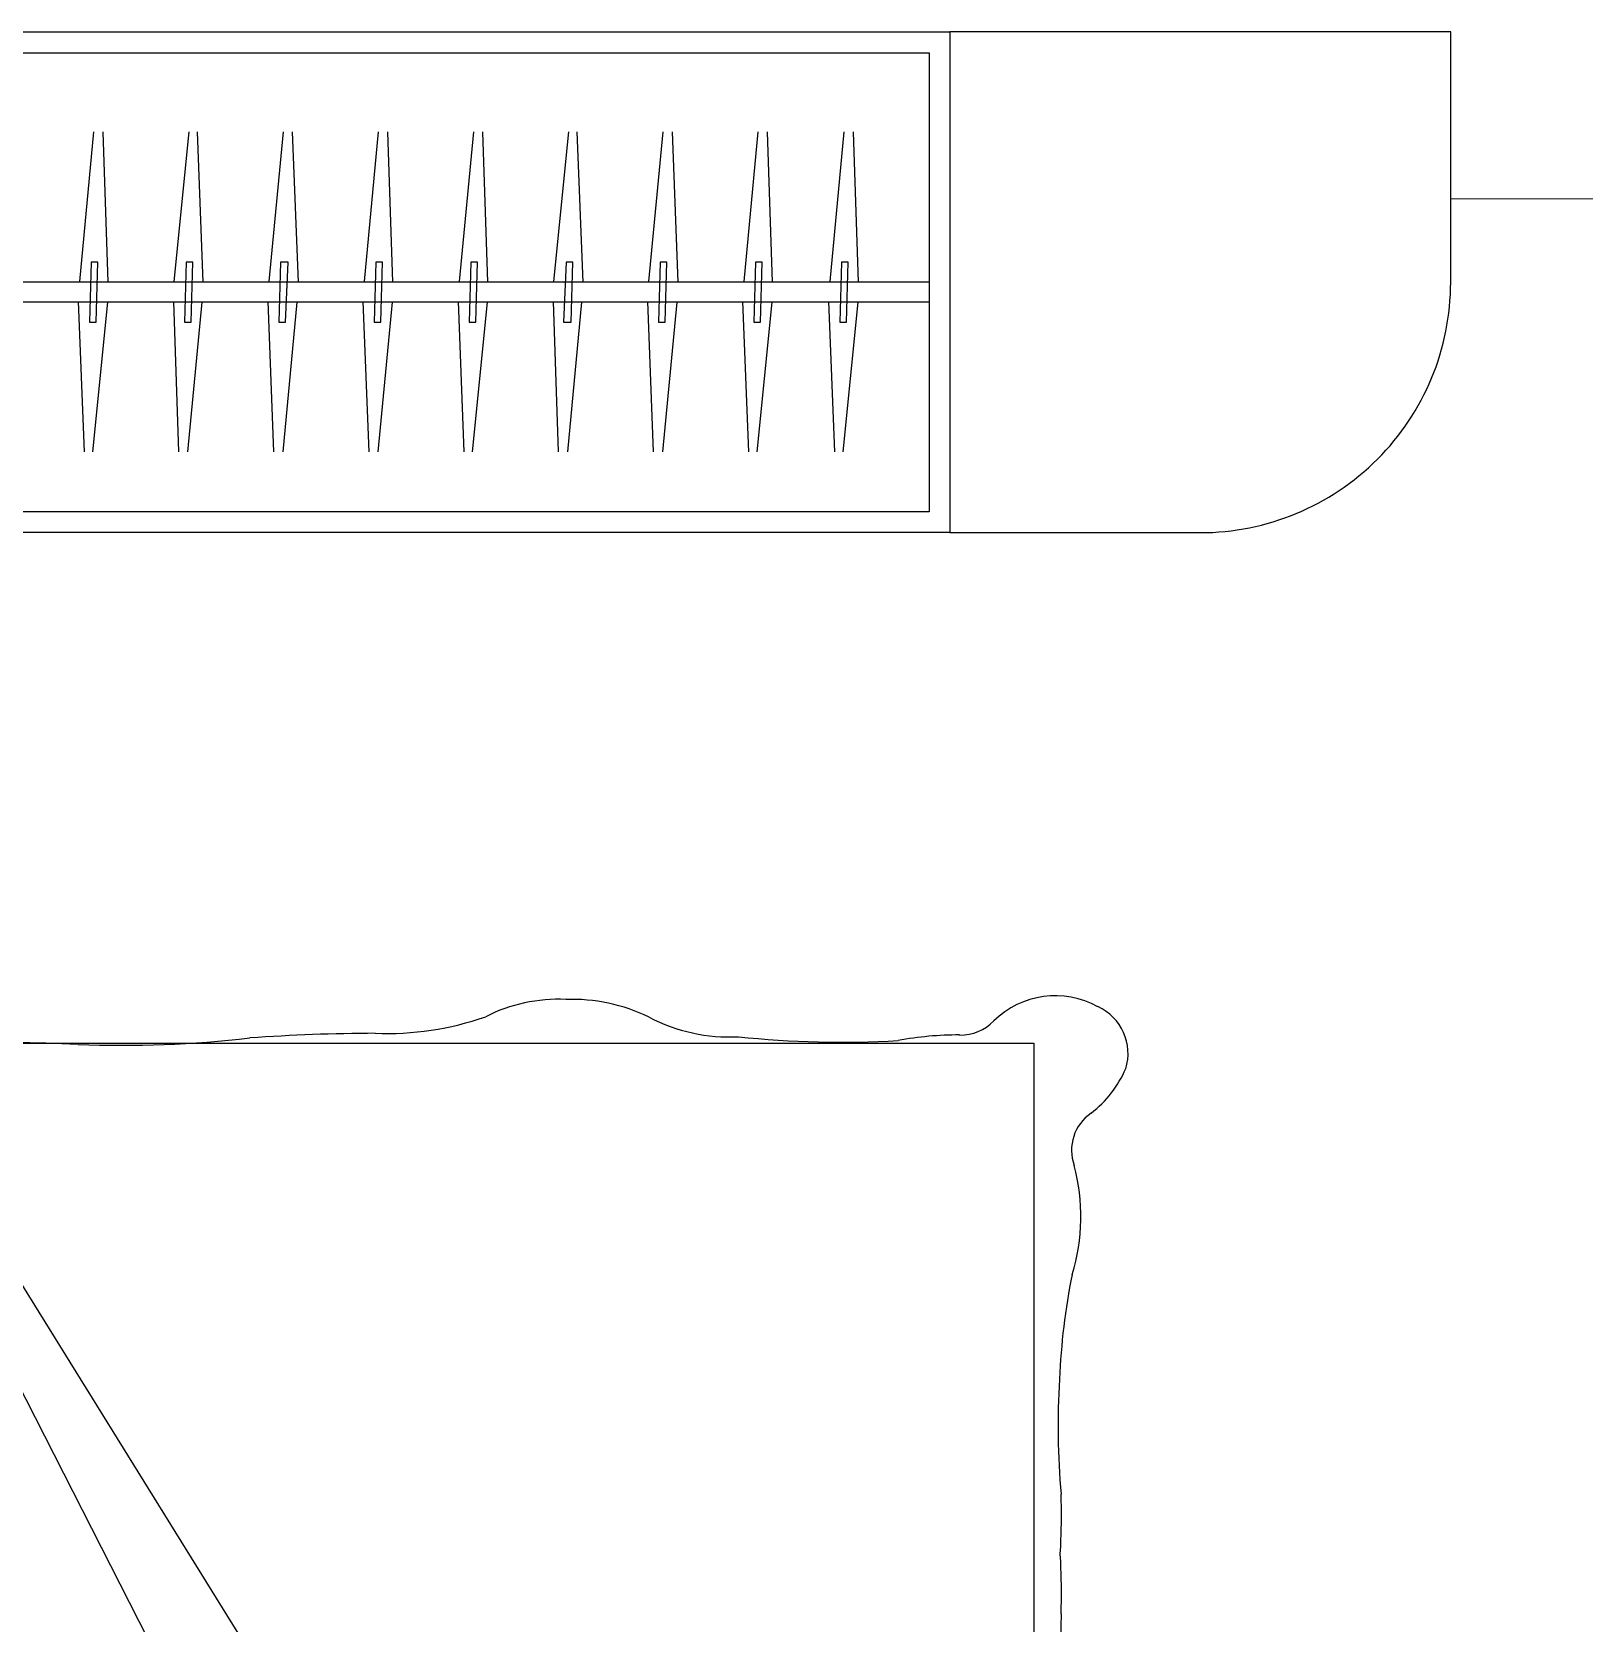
# Model space of a CAD drawing. Extents: x 1117549 to 1295333, y -232649 to -190649.
# Drawn here: x 1174299 to 1176159, y -216723 to -214817 of the extents above; entities that cross this region are included whole.
import ezdxf

# ---------------------------------------------------------------- set-up
doc = ezdxf.new("R2010")
doc.units = 0
doc.header["$LTSCALE"] = 1000
doc.header["$MEASUREMENT"] = 0
doc.layers.add('A-Furniture', color=252, linetype='CONTINUOUS')
doc.layers.add('图层1', color=6, linetype='CONTINUOUS')
doc.layers.add('铺地', color=147, linetype='CONTINUOUS', lineweight=0)

# ---------------------------------------------------------------- blocks, each defined once
blk = doc.blocks.new('A-Bed room-Bed-1500x2000e')
at = {"layer": 'A-Furniture', "color": 0, "linetype": 'ByBlock', "lineweight": -2}
for p, q in [((40, 763.5), (2000.7, 763.5)), ((40, 763.5), (2000.7, 763.5)), ((575.1, 763.5), (1363.6, -783.2)), ((608.2, 763.5), (1552.4, -757.5)), ((2000.7, 763.5), (2000.7, -736.5))]:
    blk.add_line(p, q, dxfattribs=at)
for centre, radius, start, end in [((2026.4, 714.2), 106, 61.2787, 134.2159), ((1430.8, 624), 192, 87.3508, 116.953), ((1447.1, 606), 209.9, 63.8724, 92.0368), ((2051.6, 751), 61.8, 342.9418, 65.3448), ((1225.8, 1130.3), 355.3, 267.672, 289.3936), ((1636.1, 980.2), 209.3, 242.5424, 272.8438), ((1912.9, 828.1), 54.9, 268.5556, 316.2435), ((778.2, -748.7), 1512.6, 87.0776, 92.9224), ((909.2, 2070.3), 1309.4, 267.6419, 276.6698), ((1221.3, -1500.3), 2275.6, 90.2505, 94.0312), ((1770.2, 1924.8), 1160.2, 263.88, 273.3505), ((1911.1, 372.6), 400.7, 89.9364, 100.5147), ((1984, 788.6), 138.4, 308.044, 336.2939), ((2099.3, 635.2), 53.6, 124.1356, 199.7689), ((1820.9, 556), 236, 342.8192, 15.0013), ((2837.2, 327.5), 806.6, 168.6452, 177.6232), ((2963.5, 305.3), 933.9, 176.5835, 185.0474), ((1220.9, 198.7), 812.7, 356.6723, 1.7242), ((1220.9, 104.3), 812.7, 358.2758, 3.3277), ((11863.9, -203.6), 9834.8, 178.34849, 181.19074)]:
    blk.add_arc(centre, radius, start, end, dxfattribs=at)
blk = doc.blocks.new('adfaf')
at = {"layer": 'A-Furniture', "linetype": 'ByBlock', "lineweight": -2}
for p, q in [((1167799.5, -208416.7), (1169699.5, -208416.7, 0)), ((1169699.5, -208416.7, 0), (1169699.5, -209016.7, 0)), ((1167824.5, -208441.7), (1169674.5, -208441.7, 0)), ((1169674.5, -208441.7, 0), (1169674.5, -208991.7, 0)), ((1168673.5, -208536.7), (1168656.5, -208715.7)), ((1168684.5, -208536.7), (1168690.5, -208716.7)), ((1168787.5, -208536.7), (1168769.5, -208715.7)), ((1168797.5, -208536.7), (1168804.5, -208716.7)), ((1168900.5, -208536.7), (1168883.5, -208715.7)), ((1168911.5, -208536.7), (1168918.5, -208716.7)), ((1169014.5, -208536.7), (1168997.5, -208715.7)), ((1169025.5, -208536.7), (1169031.5, -208716.7)), ((1169128.5, -208536.7), (1169111.5, -208715.7)), ((1169139.5, -208536.7), (1169145.5, -208716.7)), ((1169242.5, -208536.7), (1169224.5, -208715.7)), ((1169252.5, -208536.7), (1169259.5, -208716.7)), ((1169355.5, -208536.7), (1169338.5, -208715.7)), ((1169366.5, -208536.7), (1169373.5, -208716.7)), ((1169469.5, -208536.7), (1169452.5, -208715.7)), ((1169480.5, -208536.7), (1169486.5, -208716.7)), ((1169572.5, -208536.7), (1169555.5, -208715.7)), ((1169583.5, -208536.7), (1169589.5, -208716.7)), ((1168670.5, -208692.7), (1168668.5, -208764.7)), ((1168678.5, -208692.7), (1168670.5, -208692.7)), ((1168676.5, -208764.7), (1168678.5, -208692.7)), ((1168784.5, -208692.7), (1168782.5, -208764.7)), ((1168792.5, -208692.7), (1168784.5, -208692.7)), ((1168790.5, -208764.7), (1168792.5, -208692.7)), ((1168897.5, -208692.7), (1168895.5, -208764.7)), ((1168906.5, -208692.7), (1168897.5, -208692.7)), ((1168903.5, -208764.7), (1168906.5, -208692.7)), ((1169011.5, -208692.7), (1169009.5, -208764.7)), ((1169019.5, -208692.7), (1169011.5, -208692.7)), ((1169017.5, -208764.7), (1169019.5, -208692.7)), ((1169125.5, -208692.7), (1169123.5, -208764.7)), ((1169133.5, -208692.7), (1169125.5, -208692.7)), ((1169131.5, -208764.7), (1169133.5, -208692.7)), ((1169239.5, -208692.7), (1169236.5, -208764.7)), ((1169247.5, -208692.7), (1169239.5, -208692.7)), ((1169245.5, -208764.7), (1169247.5, -208692.7)), ((1169352.5, -208692.7), (1169350.5, -208764.7)), ((1169360.5, -208692.7), (1169352.5, -208692.7)), ((1169358.5, -208764.7), (1169360.5, -208692.7)), ((1169466.5, -208692.7), (1169464.5, -208764.7)), ((1169474.5, -208692.7), (1169466.5, -208692.7)), ((1169472.5, -208764.7), (1169474.5, -208692.7)), ((1169569.5, -208692.7), (1169567.5, -208764.7)), ((1169577.5, -208692.7), (1169569.5, -208692.7)), ((1169575.5, -208764.7), (1169577.5, -208692.7)), ((1169674.5, -208716.7, 0), (1167824.5, -208716.7)), ((1169674.5, -208740.7, 0), (1167824.5, -208740.7)), ((1168662.5, -208919.7), (1168655.5, -208739.7)), ((1168672.5, -208919.7), (1168690.5, -208740.7)), ((1168775.5, -208919.7), (1168769.5, -208739.7)), ((1168786.5, -208919.7), (1168803.5, -208740.7)), ((1168889.5, -208919.7), (1168882.5, -208739.7)), ((1168900.5, -208919.7), (1168917.5, -208740.7)), ((1169003.5, -208919.7), (1168996.5, -208739.7)), ((1169014.5, -208919.7), (1169031.5, -208740.7)), ((1169117.5, -208919.7), (1169110.5, -208739.7)), ((1169127.5, -208919.7), (1169145.5, -208740.7)), ((1169230.5, -208919.7), (1169224.5, -208739.7)), ((1169241.5, -208919.7), (1169258.5, -208740.7)), ((1169344.5, -208919.7), (1169337.5, -208739.7)), ((1169355.5, -208919.7), (1169372.5, -208740.7)), ((1169458.5, -208919.7), (1169451.5, -208739.7)), ((1169468.5, -208919.7), (1169486.5, -208740.7)), ((1169561.5, -208919.7), (1169554.5, -208739.7)), ((1169571.5, -208919.7), (1169589.5, -208740.7)), ((1168668.5, -208764.7), (1168676.5, -208764.7)), ((1168782.5, -208764.7), (1168790.5, -208764.7)), ((1168895.5, -208764.7), (1168903.5, -208764.7)), ((1169009.5, -208764.7), (1169017.5, -208764.7)), ((1169123.5, -208764.7), (1169131.5, -208764.7)), ((1169236.5, -208764.7), (1169245.5, -208764.7)), ((1169350.5, -208764.7), (1169358.5, -208764.7)), ((1169464.5, -208764.7), (1169472.5, -208764.7)), ((1169567.5, -208764.7), (1169575.5, -208764.7)), ((1169674.5, -208991.7, 0), (1167824.5, -208991.7)), ((1169699.5, -209016.7, 0), (1167799.5, -209016.7))]:
    blk.add_line(p, q, dxfattribs=at)

msp = doc.modelspace()

# ---------------------------------------------------------------- linework, layer by layer
at = {"layer": 'A-Furniture', "elevation": 0}
msp.add_lwpolyline([(1175999.5, -214816.7), (1175399.5, -214816.7), (1175399.5, -215416.7), (1175699.5, -215416.7, 0.414214), (1175999.5, -215116.7)], format="xyb", close=True, dxfattribs=at)
at = {"layer": '铺地', "elevation": 0}
msp.add_lwpolyline([(1176799.5, -215878.2), (1176799.5, -215016.7), (1175999.5, -215016.7)], dxfattribs=at)

# ---------------------------------------------------------------- block references
at = {"layer": 'A-Furniture', "rotation": 359.9999999966649}
msp.add_blockref('A-Bed room-Bed-1500x2000e', (1173499.5, -216791.7, 0), dxfattribs=at)
at = {"layer": '图层1', "color": 3}
msp.add_blockref('adfaf', (5700, -6400, 0), dxfattribs=at)

doc.saveas('drawing.dxf')
